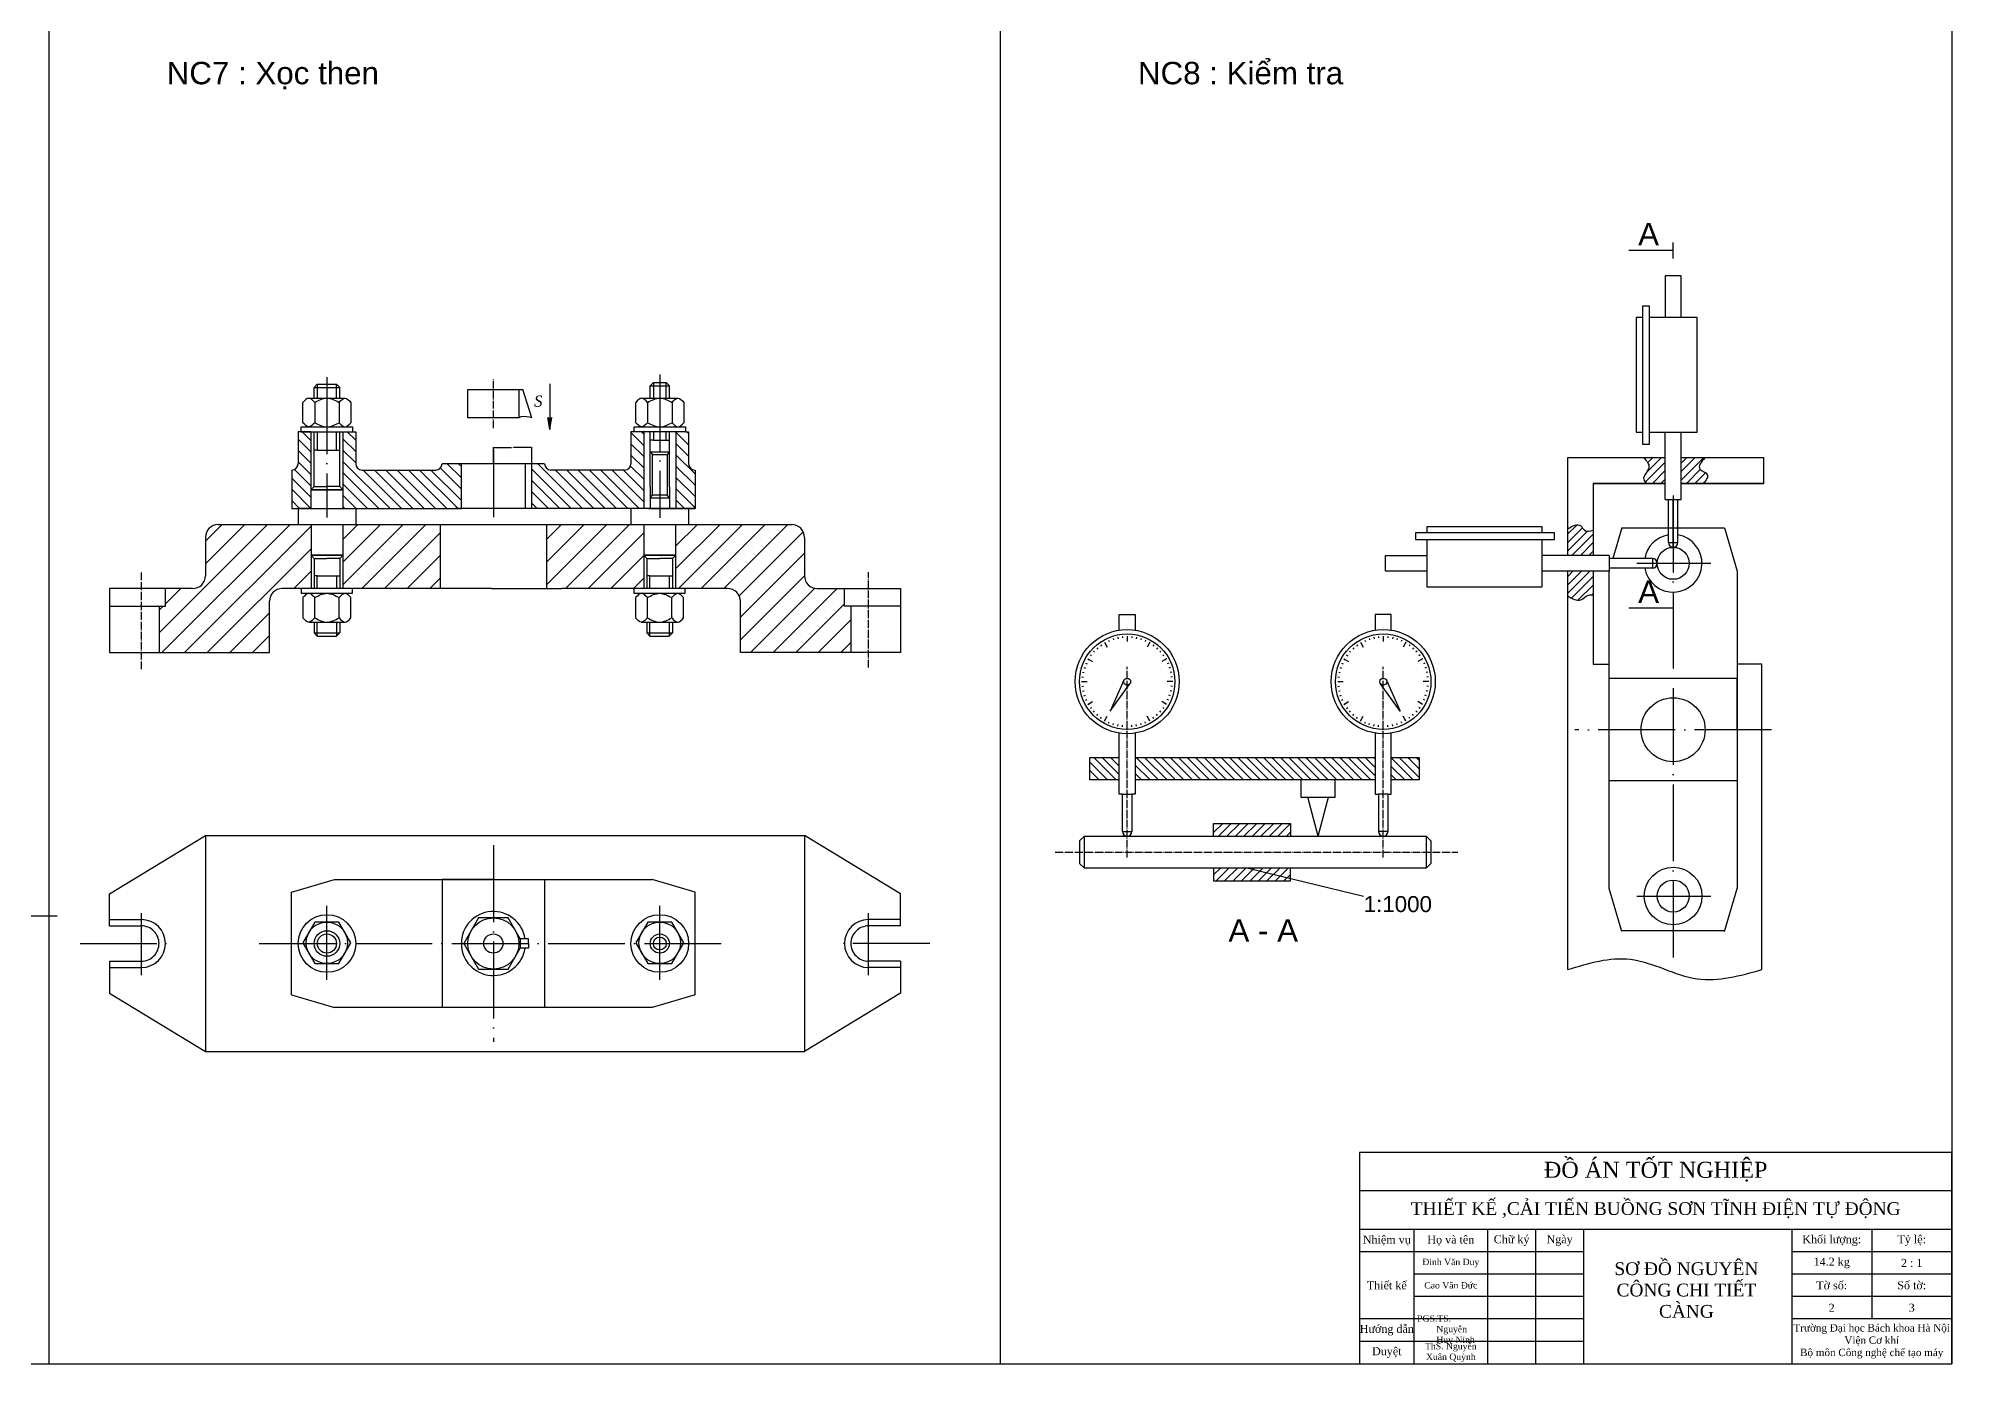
# Model space of a CAD drawing. Header units: inches. Extents: x 12 to 1202, y 8 to 849.
# Drawn here: x 604 to 1202, y 8 to 422 of the extents above; entities that cross this region are included whole.
import ezdxf

# ---------------------------------------------------------------- set-up
doc = ezdxf.new("R2010")
doc.units = ezdxf.units.IN
doc.header["$MEASUREMENT"] = 0
doc.linetypes.add('ACAD_ISO04W100', pattern=[30, 24, -3, 0, -3])
for name, color, linetype in [('duong tam', 1, 'ACAD_ISO04W100'), ('gach VL', 4, 'Continuous'), ('kich thuoc', 3, 'Continuous'), ('net manh', 5, 'Continuous')]:
    doc.layers.add(name, color=color, linetype=linetype)
doc.layers.add('net dam', color=7, linetype='Continuous', lineweight=30)
doc.styles.add('ISO', font='times.ttf', dxfattribs={"height": 3})
doc.styles.get("Standard").update_dxf_attribs({"font": 'arial.ttf'})
doc.dimstyles.get("Standard").update_dxf_attribs({"dimtxt": 0.18, "dimasz": 0.18, "dimexe": 0.18, "dimexo": 0.0625, "dimgap": 0.09, "dimtad": 0, "dimtih": 1, "dimtoh": 1, "dimdec": 4, "dimzin": 0, "dimdsep": 46, "dimtxsty": 'Standard', "dimcen": 0.09, "dimadec": 0, "dimazin": 0, "dimtfac": 1, "dimtdec": 4, "dimtofl": 0, "dimtmove": 0, "dimatfit": 3, "dimfxl": 1, "dimtolj": 1, "dimtzin": 0, "dimarcsym": 0})

# ---------------------------------------------------------------- blocks, each defined once
blk = doc.blocks.new('*D27')
at = {"layer": 'Defpoints', "color": 0, "ltscale": 0.1, "transparency": 16777216}
for p in [(758.62, 294.16), (746.62, 289.11), (758.62, 289.11)]:
    blk.add_point(p, dxfattribs=at)
at = {"layer": 'kich thuoc', "color": 0, "lineweight": -2, "ltscale": 0.1, "transparency": 16777216}
for p, q in [((746.62, 289.17), (746.62, 294.34)), ((746.8, 294.16), (752.31, 294.16)), ((758.44, 294.16), (752.93, 294.16)), ((758.62, 289.17), (758.62, 294.34))]:
    blk.add_line(p, q, dxfattribs=at)
at = {"layer": 'kich thuoc', "color": 0, "ltscale": 0.1, "transparency": 16777216}
for points in [[(746.8, 294.19), (746.8, 294.13), (746.62, 294.16)], [(758.44, 294.19), (758.44, 294.13), (758.62, 294.16)]]:
    blk.add_solid(points, dxfattribs=at)
at = {"layer": 'kich thuoc', "color": 0, "ltscale": 0.1, "transparency": 16777216, "insert": (752.62, 294.16), "char_height": 0.18, "attachment_point": 5}
blk.add_mtext('\\A1;6{\\H0.7x;\\S%%P0.1^ ;}', dxfattribs=at)
blk = doc.blocks.new('*U17')
at = {"layer": 'net dam', "ltscale": 0.1}
blk.add_line((0, 0.86), (0, -0.86), dxfattribs=at)
blk = doc.blocks.new('*U18')
at = {"layer": 'net dam', "color": 0, "linetype": 'ByBlock', "lineweight": -2, "transparency": 16777216}
blk.add_blockref('*U17', (2928.64, 6821.28), dxfattribs=at)
for p, rotation in [((2921.97, 6819.49), 29.99999999999999), ((2935.32, 6819.49), 329.9999999999999), ((2917.08, 6814.6), 59.99999999999999), ((2940.21, 6814.6), 300.0000000000001), ((2915.29, 6807.92), 90), ((2942, 6807.92), 270), ((2917.08, 6801.25), 120), ((2940.21, 6801.25), 240), ((2921.97, 6796.36), 150), ((2928.64, 6794.57), 180), ((2935.32, 6796.36), 209.9999999999999)]:
    blk.add_blockref('*U17', p, dxfattribs=dict(at, rotation=rotation))
blk = doc.blocks.new('*U19')
at = {"layer": 'net dam', "ltscale": 0.1}
blk.add_line((0, 0.25), (0, -0.25), dxfattribs=at)
blk = doc.blocks.new('*U20')
at = {"layer": 'net dam', "color": 0, "linetype": 'ByBlock', "lineweight": -2, "transparency": 16777216}
for p, rotation in [((2924.33, 6821.21), 17.99999999999997), ((2925.74, 6821.59), 11.99999999999999), ((2927.18, 6821.82), 5.999999999999965), ((2930.1, 6821.82), 354.0000000000001), ((2931.55, 6821.59), 348.0000000000001), ((2932.96, 6821.21), 342.0000000000001), ((2917.34, 6816.13), 54), ((2918.26, 6817.27), 48.00000000000002), ((2919.3, 6818.3), 42.00000000000001), ((2920.43, 6819.22), 35.99999999999999), ((2921.66, 6820.02), 30), ((2922.96, 6820.68), 24), ((2934.32, 6820.68), 336.0000000000001), ((2935.63, 6820.02), 330.0000000000001), ((2936.85, 6819.22), 324.0000000000001), ((2937.99, 6818.3), 318.0000000000001), ((2939.02, 6817.27), 312), ((2939.94, 6816.13), 306.0000000000001), ((2914.75, 6809.38), 84.00000000000003), ((2914.98, 6810.83), 78), ((2915.36, 6812.24), 72), ((2915.88, 6813.6), 66.00000000000001), ((2916.55, 6814.91), 60.00000000000001), ((2940.74, 6814.91), 300.0000000000001), ((2941.4, 6813.6), 294), ((2941.93, 6812.24), 288.0000000000001), ((2942.31, 6810.83), 282.0000000000001), ((2942.54, 6809.38), 275.9999999999999), ((2914.67, 6807.92), 90), ((2914.75, 6806.46), 96), ((2914.98, 6805.02), 102), ((2915.36, 6803.61), 108), ((2941.93, 6803.61), 252), ((2942.31, 6805.02), 258.0000000000001), ((2942.54, 6806.46), 264.0000000000001), ((2942.61, 6807.92), 270), ((2915.88, 6802.24), 114), ((2916.55, 6800.94), 120), ((2917.34, 6799.71), 126), ((2918.26, 6798.58), 132), ((2919.3, 6797.54), 138), ((2937.99, 6797.54), 222), ((2939.02, 6798.58), 228.0000000000001), ((2939.94, 6799.71), 234), ((2940.74, 6800.94), 240), ((2941.4, 6802.24), 246), ((2920.43, 6796.62), 144), ((2921.66, 6795.83), 150), ((2922.96, 6795.16), 156), ((2924.33, 6794.64), 162), ((2925.74, 6794.26), 168.0000000000001), ((2927.18, 6794.03), 174), ((2928.64, 6793.95), 180), ((2930.1, 6794.03), 186), ((2931.55, 6794.26), 192), ((2932.96, 6794.64), 198), ((2934.32, 6795.16), 204), ((2935.63, 6795.83), 210), ((2936.85, 6796.62), 216)]:
    blk.add_blockref('*U19', p, dxfattribs=dict(at, rotation=rotation))
blk.add_blockref('*U19', (2928.64, 6821.89), dxfattribs=at)
blk = doc.blocks.new('*U21')
at = {"layer": 'net dam', "ltscale": 0.1}
blk.add_line((0, 0.86), (0, -0.86), dxfattribs=at)
blk = doc.blocks.new('*U22')
at = {"layer": 'net dam', "color": 0, "linetype": 'ByBlock', "lineweight": -2, "transparency": 16777216}
blk.add_blockref('*U21', (2928.64, 6821.28), dxfattribs=at)
for p, rotation in [((2921.97, 6819.49), 29.99999999999999), ((2935.32, 6819.49), 329.9999999999999), ((2917.08, 6814.6), 59.99999999999999), ((2940.21, 6814.6), 300.0000000000001), ((2915.29, 6807.92), 90), ((2942, 6807.92), 270), ((2917.08, 6801.25), 120), ((2940.21, 6801.25), 240), ((2921.97, 6796.36), 150), ((2928.64, 6794.57), 180), ((2935.32, 6796.36), 209.9999999999999)]:
    blk.add_blockref('*U21', p, dxfattribs=dict(at, rotation=rotation))
blk = doc.blocks.new('*U23')
at = {"layer": 'net dam', "ltscale": 0.1}
blk.add_line((0, 0.25), (0, -0.25), dxfattribs=at)
blk = doc.blocks.new('*U24')
at = {"layer": 'net dam', "color": 0, "linetype": 'ByBlock', "lineweight": -2, "transparency": 16777216}
for p, rotation in [((2924.33, 6821.21), 17.99999999999997), ((2925.74, 6821.59), 11.99999999999999), ((2927.18, 6821.82), 5.999999999999965), ((2930.1, 6821.82), 354.0000000000001), ((2931.55, 6821.59), 348.0000000000001), ((2932.96, 6821.21), 342.0000000000001), ((2917.34, 6816.13), 54), ((2918.26, 6817.27), 48.00000000000002), ((2919.3, 6818.3), 42.00000000000001), ((2920.43, 6819.22), 35.99999999999999), ((2921.66, 6820.02), 30), ((2922.96, 6820.68), 24), ((2934.32, 6820.68), 336.0000000000001), ((2935.63, 6820.02), 330.0000000000001), ((2936.85, 6819.22), 324.0000000000001), ((2937.99, 6818.3), 318.0000000000001), ((2939.02, 6817.27), 312), ((2939.94, 6816.13), 306.0000000000001), ((2914.75, 6809.38), 84.00000000000003), ((2914.98, 6810.83), 78), ((2915.36, 6812.24), 72), ((2915.88, 6813.6), 66.00000000000001), ((2916.55, 6814.91), 60.00000000000001), ((2940.74, 6814.91), 300.0000000000001), ((2941.4, 6813.6), 294), ((2941.93, 6812.24), 288.0000000000001), ((2942.31, 6810.83), 282.0000000000001), ((2942.54, 6809.38), 275.9999999999999), ((2914.67, 6807.92), 90), ((2914.75, 6806.46), 96), ((2914.98, 6805.02), 102), ((2915.36, 6803.61), 108), ((2941.93, 6803.61), 252), ((2942.31, 6805.02), 258.0000000000001), ((2942.54, 6806.46), 264.0000000000001), ((2942.61, 6807.92), 270), ((2915.88, 6802.24), 114), ((2916.55, 6800.94), 120), ((2917.34, 6799.71), 126), ((2918.26, 6798.58), 132), ((2919.3, 6797.54), 138), ((2937.99, 6797.54), 222), ((2939.02, 6798.58), 228.0000000000001), ((2939.94, 6799.71), 234), ((2940.74, 6800.94), 240), ((2941.4, 6802.24), 246), ((2920.43, 6796.62), 144), ((2921.66, 6795.83), 150), ((2922.96, 6795.16), 156), ((2924.33, 6794.64), 162), ((2925.74, 6794.26), 168.0000000000001), ((2927.18, 6794.03), 174), ((2928.64, 6793.95), 180), ((2930.1, 6794.03), 186), ((2931.55, 6794.26), 192), ((2932.96, 6794.64), 198), ((2934.32, 6795.16), 204), ((2935.63, 6795.83), 210), ((2936.85, 6796.62), 216)]:
    blk.add_blockref('*U23', p, dxfattribs=dict(at, rotation=rotation))
blk.add_blockref('*U23', (2928.64, 6821.89), dxfattribs=at)

msp = doc.modelspace()

# ---------------------------------------------------------------- hatches: boundary and pattern name
at = {"layer": 'gach VL', "ltscale": 0.1}
h = msp.add_hatch(dxfattribs=at)
h.set_pattern_fill('ANSI31', color=256, scale=20, angle=90)
h.set_pattern_definition([(135, (-1984.0081, -6561.8417), (-1.76776695, -1.76776695), [])])
h.paths.add_polyline_path([(689.61906, 299.11065), (686.61906, 299.11065), (685.61906, 299.11065), (685.61906, 289.11065, -0.414213562), (683.61906, 287.11065), (683.61906, 275.11065), (689.61906, 275.11065)])
h.paths.add_polyline_path([(736.61906, 289.11065), (730.61906, 289.11065, -0.414213562), (728.61906, 287.11065), (723.55456, 287.11065), (705.61906, 287.11065, -0.414213562), (703.61906, 289.11065), (703.61906, 299.11065), (702.61906, 299.11065), (699.61906, 299.11065), (699.61906, 275.11065), (736.61906, 275.11065)])
h.paths.add_polyline_path([(793.61906, 299.11065), (790.61906, 299.11065), (789.61906, 299.11065), (789.61906, 289.11065, -0.414213562), (787.61906, 287.11065), (769.68357, 287.11065), (764.61906, 287.11065, -0.414213562), (762.61906, 289.11065), (758.61906, 289.11065), (758.61906, 275.11065), (769.68357, 275.11065), (793.61906, 275.11065)])
h.paths.add_polyline_path([(809.61906, 287.11065, -0.414213562), (807.61906, 289.11065), (807.61906, 299.11065), (806.61906, 299.11065), (803.61906, 299.11065), (803.61906, 275.11065), (809.61906, 275.11065)])
h = msp.add_hatch(dxfattribs=at)
h.set_pattern_fill('ANSI31', color=256, scale=15)
h.set_pattern_definition([(45, (-1984.0081, -6561.8417), (-1.3258252, 1.3258252), [])])
edge = h.paths.add_edge_path()
edge.add_spline(control_points=[(1090.21027, 268.3321), (1089.20103, 268.07952), (1087.51215, 267.65683), (1086.0592, 270.96193), (1083.7969, 269.65704), (1082.21027, 268.74187)], knot_values=[0, 0, 0, 0, 2.691388911, 4.503818885, 8.759794425, 8.759794425, 8.759794425, 8.759794425], degree=3, periodic=0)
edge.add_line((1082.21027, 268.74187), (1082.21027, 260.48666))
edge.add_line((1082.21027, 260.48666), (1090.21027, 260.48666))
edge.add_line((1090.21027, 260.48666), (1090.21027, 268.3321))
edge = h.paths.add_edge_path()
edge.add_line((1090.21027, 255.48666), (1082.21027, 255.48666))
edge.add_line((1082.21027, 255.48666), (1082.21027, 247.82763))
edge.add_spline(control_points=[(1082.21027, 247.82763), (1083.65323, 246.96913), (1086.08378, 245.52306), (1088.29849, 248.28446), (1089.75943, 248.12695), (1090.21027, 248.07835)], knot_values=[0, 0, 0, 0, 4.315540784, 7.269193875, 8.58751705, 8.58751705, 8.58751705, 8.58751705], degree=3, periodic=0)
edge.add_line((1090.21027, 248.07835), (1090.21027, 255.48666))
edge = h.paths.add_edge_path()
edge.add_line((1112.71027, 290.98666), (1106.10103, 290.98666))
edge.add_spline(control_points=[(1106.10103, 290.98666), (1106.93927, 290.0033), (1108.79367, 287.82785), (1105.14381, 284.94633), (1106.45999, 283.40206), (1106.81403, 282.98666)], knot_values=[0, 0, 0, 0, 3.356942365, 7.42646329, 8.923940445, 8.923940445, 8.923940445, 8.923940445], degree=3, periodic=0)
edge.add_line((1106.81403, 282.98666), (1112.71027, 282.98666))
edge.add_line((1112.71027, 282.98666), (1112.71027, 290.98666))
edge = h.paths.add_edge_path()
edge.add_spline(control_points=[(1124.72898, 282.98666), (1125.50805, 284.02216), (1127.0297, 286.04468), (1122.11229, 287.31851), (1124.00315, 289.65131), (1125.08552, 290.98666)], knot_values=[0, 0, 0, 0, 3.010240435, 5.879499133, 9.720784054, 9.720784054, 9.720784054, 9.720784054], degree=3, periodic=0)
edge.add_line((1125.08552, 290.98666), (1117.71027, 290.98666))
edge.add_line((1117.71027, 290.98666), (1117.71027, 282.98666))
edge.add_line((1117.71027, 282.98666), (1124.72898, 282.98666))
h = msp.add_hatch(dxfattribs=at)
h.set_pattern_fill('ANSI31', color=256, scale=40)
h.set_pattern_definition([(45, (-1984.008, -6561.8417), (-3.535534, 3.535534), [])])
edge = h.paths.add_edge_path()
edge.add_line((689.68369, 260.45498), (689.61906, 260.51961))
edge.add_line((689.61906, 260.51961), (689.68369, 260.51961))
edge.add_line((689.68369, 260.51961), (689.68369, 270.11065))
edge.add_line((689.68369, 270.11065), (681.28232, 270.11065))
edge.add_line((681.28232, 270.11065), (660.66698, 270.11065))
edge.add_arc((660.66698, 266.11065), 4, 90, 180)
edge.add_line((656.66698, 266.11065), (656.66698, 254.11065))
edge.add_arc((652.66698, 254.11065), 4, -90, 0, ccw=False)
edge.add_line((652.66698, 250.11065), (644.16698, 250.11065))
edge.add_line((644.16698, 250.11065), (644.16698, 244.61065))
edge.add_line((644.16698, 244.61065), (642.16698, 244.61065))
edge.add_line((642.16698, 244.61065), (642.16698, 230.11065))
edge.add_line((642.16698, 230.11065), (676.66698, 230.11065))
edge.add_line((676.66698, 230.11065), (676.66698, 246.11065))
edge.add_arc((680.66698, 246.11065), 4, 90, 180, ccw=False)
edge.add_line((680.66698, 250.11065), (681.28232, 250.11065))
edge.add_line((681.28232, 250.11065), (689.68369, 250.11065))
edge.add_line((689.68369, 250.11065), (689.68369, 260.45498))
h.paths.add_polyline_path([(730.00033, 270.11065), (699.61906, 270.11065), (699.61906, 250.11065), (730.00033, 250.11065)])
h.paths.add_polyline_path([(793.61906, 270.11065), (763.2378, 270.11065), (763.2378, 250.11065), (767.99997, 250.11065), (793.61906, 250.11065)])
edge = h.paths.add_edge_path()
edge.add_arc((839.81868, 266.11065), 4, 0, 90)
edge.add_line((839.81868, 270.11065), (814.1466, 270.11065))
edge.add_line((814.1466, 270.11065), (803.55444, 270.11065))
edge.add_line((803.55444, 270.11065), (803.55444, 260.51961))
edge.add_line((803.55444, 260.51961), (803.61906, 260.51961))
edge.add_line((803.61906, 260.51961), (803.55444, 260.45498))
edge.add_line((803.55444, 260.45498), (803.55444, 250.11065))
edge.add_line((803.55444, 250.11065), (814.1466, 250.11065))
edge.add_line((814.1466, 250.11065), (819.81868, 250.11065))
edge.add_arc((819.81868, 246.11065), 4, 0, 90, ccw=False)
edge.add_line((823.81868, 246.11065), (823.81868, 230.11065))
edge.add_line((823.81868, 230.11065), (858.31868, 230.11065))
edge.add_line((858.31868, 230.11065), (858.31868, 244.61065))
edge.add_line((858.31868, 244.61065), (856.31868, 244.61065))
edge.add_line((856.31868, 244.61065), (856.31868, 250.11065))
edge.add_line((856.31868, 250.11065), (847.81868, 250.11065))
edge.add_arc((847.81868, 254.11065), 4, 180, 270, ccw=False)
edge.add_line((843.81868, 254.11065), (843.81868, 266.11065))
h = msp.add_hatch(dxfattribs=at)
h.set_pattern_fill('ANSI31', color=256, scale=15, angle=90)
h.set_pattern_definition([(135, (-1984.0081, -6586.919), (-1.3258252, -1.3258252), [])])
h.paths.add_polyline_path([(1022.13464, 190.28718), (1022.13464, 197.28718), (947.13464, 197.28718), (947.13464, 190.28718)])
h.paths.add_polyline_path([(942.13464, 197.28718), (932.94029, 197.28718), (932.94029, 190.28718), (942.13464, 190.28718)])
h.paths.add_polyline_path([(1035.85347, 190.28718), (1035.85347, 197.28718), (1027.13464, 197.28718), (1027.13464, 190.28718)])
h = msp.add_hatch(dxfattribs=at)
h.set_pattern_fill('ANSI31', color=256, scale=15)
h.set_pattern_definition([(45, (-1984.0081, -6586.919), (-1.3258252, 1.3258252), [])])
h.paths.add_polyline_path([(995.64861, 172.70596), (995.64861, 176.70596), (971.64861, 176.70596), (971.64861, 172.70596)])
h.paths.add_polyline_path([(971.64861, 162.70596), (971.64861, 158.70596), (995.64861, 158.70596), (995.64861, 162.70596)])
at = {"layer": 'net dam'}
h = msp.add_hatch(color=256, dxfattribs=at)
h.paths.add_polyline_path([(764.22072, 302.87289), (764.849, 303.58838), (764.22072, 299.82265)])
h.paths.add_polyline_path([(764.22072, 299.82265), (763.59245, 303.58838), (764.22072, 302.87289)])

# ---------------------------------------------------------------- linework, layer by layer
at = {"layer": 'duong tam'}
for p, q in [((798.61906, 316.97665), (798.61906, 272.17708)), ((694.61906, 316.15343), (694.61906, 272.30507)), ((746.61906, 293.42436), (746.61906, 272.43307)), ((1115.21027, 279.17099), (1115.21027, 134.19137)), ((1103.86629, 257.98666), (1126.97294, 257.98666)), ((1145.90758, 205.98666), (1084.51296, 205.98666)), ((746.61906, 169.84642), (746.61906, 108.4518)), ((694.61906, 127.80513), (694.61906, 150.91178)), ((798.61906, 127.80513), (798.61906, 150.91178)), ((1103.86629, 153.98666), (1126.97294, 153.98666)), ((610.39147, 147.71285), (580.59565, 147.71285)), ((636.66698, 129.25662), (636.66698, 148.65498)), ((863.81868, 129.25662), (863.81868, 148.65498)), ((617.51117, 139.14911), (647.30699, 139.14911)), ((673.43473, 139.14911), (818.41436, 139.14911)), ((882.97449, 139.14911), (853.17867, 139.14911))]:
    msp.add_line(p, q, dxfattribs=at)
at = {"layer": 'duong tam', "ltscale": 0.1}
for p, q in [((746.61906, 300.22151), (746.61906, 315.48006)), ((636.66698, 224.86217), (636.66698, 255.21198)), ((863.81868, 225.42362), (863.81868, 255.25894)), ((944.63464, 166.07586), (944.63464, 225.64929)), ((1024.63464, 166.07586), (1024.63464, 225.64929)), ((922.18622, 167.70596), (1047.98981, 167.70596))]:
    msp.add_line(p, q, dxfattribs=at)
at = {"layer": 'kich thuoc', "ltscale": 0.1}
for p, q in [((982.42808, 162.70596), (1018.5063, 153.97825)), ((1202.24895, 7.7895), (1202.24895, 73.7895)), ((1017.24895, 7.7895), (1202.24895, 7.7895))]:
    msp.add_line(p, q, dxfattribs=at)
at = {"layer": 'kich thuoc'}
for p, q in [((1017.24895, 73.7895), (1017.24895, 7.7895)), ((1202.24895, 73.7895), (1017.24895, 73.7895)), ((1202.24895, 61.7895), (1017.24895, 61.7895)), ((1202.24895, 49.7895), (1017.24895, 49.7895)), ((1034.24895, 49.7895), (1034.24895, 7.7895)), ((1057.24895, 49.7895), (1057.24895, 7.7895)), ((1072.24895, 49.7895), (1072.24895, 7.7895)), ((1087.24895, 49.7895), (1087.24895, 7.7895)), ((1152.24895, 49.7895), (1152.24895, 7.7895)), ((1177.24895, 49.7895), (1177.24895, 21.7895)), ((1087.24895, 42.7895), (1017.24895, 42.7895)), ((1202.24895, 42.7895), (1152.24895, 42.7895)), ((1087.24895, 35.7895), (1034.24895, 35.7895)), ((1202.24895, 35.7895), (1152.24895, 35.7895)), ((1087.24895, 28.7895), (1034.24895, 28.7895)), ((1202.24895, 28.7895), (1152.24895, 28.7895)), ((1087.24895, 21.7895), (1017.24895, 21.7895)), ((1202.24895, 21.7895), (1152.24895, 21.7895)), ((1087.24895, 14.7895), (1017.24895, 14.7895))]:
    msp.add_line(p, q, dxfattribs=at)
at = {"layer": 'net dam'}
for p, q in [((607.74895, 848.7895), (607.74895, 7.7895)), ((904.99895, 848.7895), (904.99895, 7.7895)), ((1202.24895, 848.7895), (1202.24895, 7.7895)), ((764.22072, 314.13241), (764.22072, 299.82265)), ((687.11903, 301.94751), (687.11903, 308.27379)), ((688.95558, 309.61065), (700.28247, 309.61065)), ((690.79214, 308.27379), (690.79214, 301.94751)), ((698.44592, 308.27379), (698.44592, 301.94751)), ((702.11903, 308.27379), (702.11903, 301.94751)), ((791.119, 301.94751), (791.119, 308.27379)), ((792.95555, 309.61065), (804.28244, 309.61065)), ((794.79211, 308.27379), (794.79211, 301.94751)), ((802.44589, 308.27379), (802.44589, 301.94751)), ((806.119, 308.27379), (806.119, 301.94751)), ((685.61906, 299.11065), (685.61906, 289.11065)), ((686.61906, 299.11065), (685.61906, 299.11065)), ((686.61906, 299.11065), (702.61906, 299.11065)), ((689.61906, 299.11065), (689.61906, 275.11065)), ((699.61906, 299.11065), (699.61906, 275.11065)), ((702.61906, 299.11065), (703.61906, 299.11065)), ((703.61906, 299.11065), (703.61906, 289.11065)), ((764.22072, 299.82265), (763.59245, 303.58838)), ((763.59245, 303.58838), (764.22072, 302.87289)), ((764.849, 303.58838), (764.22072, 302.87289)), ((764.22072, 299.82265), (764.849, 303.58838)), ((789.61906, 299.11065), (789.61906, 289.11065)), ((790.61906, 299.11065), (789.61906, 299.11065)), ((806.61906, 299.11065), (790.61906, 299.11065)), ((793.61906, 299.11065), (793.61906, 275.11065)), ((803.61906, 299.11065), (803.61906, 275.11065)), ((806.61906, 299.11065), (807.61906, 299.11065)), ((807.61906, 299.11065), (807.61906, 289.11065)), ((683.61906, 287.11065), (683.61906, 275.11065)), ((705.61906, 287.11065), (723.55456, 287.11065)), ((723.55456, 287.11065), (728.61906, 287.11065)), ((762.61906, 289.11065), (730.61906, 289.11065)), ((736.61906, 275.11065), (736.61906, 289.11065)), ((756.61906, 275.11065), (756.61906, 289.11065)), ((758.61906, 275.11065), (758.61906, 289.11065)), ((769.68357, 287.11065), (764.61906, 287.11065)), ((787.61906, 287.11065), (769.68357, 287.11065)), ((809.61906, 287.11065), (809.61906, 275.11065)), ((690.61906, 281.97975), (689.61906, 280.97975)), ((689.61906, 280.97975), (699.61906, 280.97975)), ((699.61906, 280.97975), (689.61906, 280.97975)), ((690.61906, 281.97975), (694.61906, 281.97975)), ((698.61906, 281.97975), (694.61906, 281.97975)), ((698.61906, 281.97975), (699.61906, 280.97975)), ((795.61906, 281.87604), (795.61906, 275.11065)), ((801.61906, 281.87604), (801.61906, 275.11065)), ((683.61906, 275.11065), (736.61906, 275.11065)), ((689.61906, 275.11065), (685.61906, 275.11065)), ((685.61906, 275.11065), (685.61906, 270.11065)), ((703.61906, 275.11065), (703.61906, 270.11065)), ((758.61906, 275.11065), (734.61906, 275.11065)), ((769.68357, 275.11065), (758.61906, 275.11065)), ((809.61906, 275.11065), (769.68357, 275.11065)), ((789.61906, 275.11065), (789.61906, 270.11065)), ((795.05401, 275.11065), (809.61906, 275.11065)), ((807.61906, 275.11065), (807.61906, 270.11065)), ((660.66698, 270.11065), (681.28232, 270.11065)), ((681.28232, 270.11065), (814.1466, 270.11065)), ((689.68369, 270.11065), (689.68369, 250.11065)), ((699.61906, 270.11065), (699.61906, 250.11065)), ((730.00033, 270.11065), (730.00033, 250.11065)), ((763.2378, 270.11065), (763.2378, 250.11065)), ((793.61906, 270.11065), (793.61906, 250.11065)), ((803.55444, 270.11065), (803.55444, 250.11065)), ((814.1466, 270.11065), (839.81868, 270.11065)), ((1099.21027, 269.08118), (1096.36825, 259.48666)), ((1099.21027, 269.08118), (1115.21027, 269.08118)), ((1115.21027, 269.08118), (1131.21027, 269.08118)), ((1115.21027, 269.08118), (1131.21027, 269.08118)), ((1131.21027, 269.08118), (1135.21027, 255.57741)), ((656.66698, 266.11065), (656.66698, 254.11065)), ((843.81868, 266.11065), (843.81868, 254.11065)), ((689.61906, 260.51961), (699.61906, 260.51961)), ((699.61906, 260.51961), (689.61906, 260.51961)), ((689.61906, 260.51961), (699.61906, 260.51961)), ((690.61906, 259.51961), (689.61906, 260.51961)), ((690.61906, 259.51961), (694.61906, 259.51961)), ((698.61906, 259.51961), (694.61906, 259.51961)), ((698.61906, 259.51961), (699.61906, 260.51961)), ((803.61906, 260.51961), (793.61906, 260.51961)), ((793.61906, 260.51961), (803.61906, 260.51961)), ((803.61906, 260.51961), (793.61906, 260.51961)), ((794.61906, 259.51961), (793.61906, 260.51961)), ((794.61906, 259.51961), (798.61906, 259.51961)), ((802.61906, 259.51961), (798.61906, 259.51961)), ((802.61906, 259.51961), (803.61906, 260.51961)), ((1095.21027, 156.39591), (1095.21027, 255.57741)), ((1135.21027, 255.57741), (1135.21027, 156.39591)), ((652.66698, 250.11065), (626.66698, 250.11065)), ((626.66698, 250.11065), (626.66698, 230.11065)), ((644.16698, 244.61065), (644.16698, 250.11065)), ((676.66698, 230.11065), (676.66698, 246.11065)), ((681.28232, 250.11065), (680.66698, 250.11065)), ((745.99997, 250.11065), (681.28232, 250.11065)), ((687.11903, 247.27379), (687.11903, 240.94751)), ((690.79214, 240.94751), (690.79214, 247.27379)), ((698.44592, 240.94751), (698.44592, 247.27379)), ((702.11903, 240.94751), (702.11903, 247.27379)), ((745.99997, 250.11065), (767.99997, 250.11065)), ((814.1466, 250.11065), (767.99997, 250.11065)), ((791.0544, 247.27379), (791.0544, 240.94751)), ((794.72751, 240.94751), (794.72751, 247.27379)), ((802.38129, 240.94751), (802.38129, 247.27379)), ((806.0544, 240.94751), (806.0544, 247.27379)), ((819.81868, 250.11065), (814.1466, 250.11065)), ((823.81868, 230.11065), (823.81868, 246.11065)), ((847.81868, 250.11065), (873.81868, 250.11065)), ((856.31868, 244.61065), (856.31868, 250.11065)), ((873.81868, 250.11065), (873.81868, 230.11065)), ((626.66698, 244.61065), (636.66698, 244.61065)), ((636.66698, 244.61065), (644.16698, 244.61065)), ((642.16698, 244.61065), (642.16698, 230.11065)), ((688.95558, 239.61065), (700.28247, 239.61065)), ((792.89096, 239.61065), (804.21785, 239.61065)), ((863.81868, 244.61065), (856.31868, 244.61065)), ((858.31868, 244.61065), (858.31868, 230.11065)), ((873.81868, 244.61065), (863.81868, 244.61065)), ((626.66698, 230.11065), (676.66698, 230.11065)), ((873.81868, 230.11065), (823.81868, 230.11065)), ((1135.21027, 221.98666), (1095.21027, 221.98666)), ((1135.21027, 205.98666), (1135.21027, 221.98666)), ((1135.21027, 189.98666), (1095.21027, 189.98666)), ((683.52454, 155.14911), (697.02832, 159.14911)), ((697.02832, 159.14911), (796.20981, 159.14911)), ((746.61906, 159.14911), (730.61906, 159.14911)), ((730.61906, 159.14911), (730.61906, 119.14911)), ((762.61906, 159.14911), (762.61906, 119.14911)), ((809.71358, 155.14911), (796.20981, 159.14911)), ((1099.21027, 142.89214), (1095.21027, 156.39591)), ((1131.21027, 142.89214), (1135.21027, 156.39591)), ((683.52454, 139.14911), (683.52454, 155.14911)), ((683.52454, 139.14911), (683.52454, 155.14911)), ((809.52454, 155.20511), (809.52454, 123.09312)), ((626.67573, 146.64911), (636.67573, 146.64911)), ((626.67573, 144.64911), (636.67573, 144.64911)), ((873.80993, 146.64911), (863.80993, 146.64911)), ((873.80993, 144.64911), (863.80993, 144.64911)), ((683.52454, 123.14911), (683.52454, 139.14911)), ((1131.26627, 143.08118), (1099.15428, 143.08118)), ((626.67573, 133.64911), (636.67573, 133.64911)), ((626.67573, 131.64911), (636.67573, 131.64911)), ((873.80993, 133.64911), (863.80993, 133.64911)), ((873.80993, 131.64911), (863.80993, 131.64911)), ((683.52454, 123.14911), (697.02832, 119.14911)), ((809.71358, 123.14911), (796.20981, 119.14911)), ((796.20981, 119.14911), (697.02832, 119.14911)), ((310.49895, 7.7895), (1202.24895, 7.7895))]:
    msp.add_line(p, q, dxfattribs=at)
at = {"layer": 'net dam', "ltscale": 0.1}
for p, q in [((1115.21027, 353.2215), (1115.21027, 358.2215)), ((1117.71027, 347.90385), (1112.71027, 347.90385)), ((1112.71027, 347.90385), (1112.71027, 334.86895)), ((1117.71027, 334.86895), (1117.71027, 347.90385)), ((1105.71027, 334.86895), (1103.67957, 334.86895)), ((1103.67957, 334.86895), (1103.67957, 298.97621)), ((1105.71027, 295.09755), (1105.71027, 338.45451)), ((1105.71027, 338.45451), (1107.71027, 338.45451)), ((1107.71027, 338.45451), (1107.71027, 334.86895)), ((1122.71027, 334.86895), (1107.71027, 334.86895)), ((1107.71027, 334.86895), (1107.71027, 298.97621)), ((1122.71027, 298.97621), (1122.71027, 334.86895)), ((691.61897, 313.97062), (690.61897, 312.97062)), ((690.61906, 309.61065), (690.61906, 312.97062)), ((690.61906, 312.97062), (698.61906, 312.97062)), ((691.61897, 313.97062), (697.61906, 313.97062)), ((697.61906, 313.97062), (698.61906, 312.97062)), ((698.61906, 309.61065), (698.61906, 312.97062)), ((738.61906, 303.49473), (738.61906, 312.29513)), ((738.61906, 312.29513), (746.61906, 312.29513)), ((746.61906, 312.29513), (752.61906, 312.29513)), ((752.61906, 312.29513), (755.80538, 312.29513)), ((754.61906, 312.29513), (754.61906, 303.49473)), ((758.61906, 303.49473), (755.80538, 312.29513)), ((796.61906, 314.48036), (795.61906, 313.48036)), ((795.61906, 309.61065), (795.61906, 313.48036)), ((795.61906, 313.48036), (801.61906, 313.48036)), ((796.61906, 314.48036), (800.61906, 314.48036)), ((800.61906, 314.48036), (801.61906, 313.48036)), ((801.61906, 309.61065), (801.61906, 313.59301)), ((686.61906, 299.11065), (686.61906, 300.61065)), ((686.61906, 300.61065), (702.61906, 300.61065)), ((689.61906, 299.11065), (686.61906, 299.11065)), ((688.95557, 300.61065), (700.28249, 300.61065)), ((690.61906, 281.97975), (690.61906, 299.11065)), ((698.61906, 281.97975), (698.61906, 299.11065)), ((702.61906, 300.61065), (702.61906, 299.11065)), ((754.61906, 303.49473), (738.61906, 303.49473)), ((790.61906, 299.11065), (790.61906, 300.61065)), ((790.61906, 300.61065), (806.61906, 300.61065)), ((792.95554, 300.61065), (804.28246, 300.61065)), ((792.95557, 300.61065), (804.28249, 300.61065)), ((795.61906, 281.87604), (795.61906, 299.11065)), ((801.61906, 281.87604), (801.61906, 299.11065)), ((806.61906, 300.61065), (806.61906, 299.11065)), ((1103.67957, 298.97621), (1105.71027, 298.97621)), ((1107.71027, 298.97621), (1112.71027, 298.97621)), ((1107.71027, 298.97621), (1107.71027, 295.09755)), ((1112.71027, 277.98666), (1112.71027, 298.97621)), ((1112.71027, 298.97621), (1117.71027, 298.97621)), ((1117.71027, 277.98666), (1117.71027, 298.97621)), ((1117.71027, 298.97621), (1122.71027, 298.97621)), ((1107.71027, 295.09755), (1105.71027, 295.09755)), ((795.61906, 292.80047), (801.61906, 292.80047)), ((795.61906, 292.80047), (796.2872, 292.02268)), ((796.2872, 292.02268), (800.95093, 292.02268)), ((796.2872, 279.27114), (796.2872, 292.02268)), ((801.61906, 292.80047), (800.95093, 292.02268)), ((800.95093, 292.02268), (800.95093, 279.27114)), ((1090.21027, 290.98666), (1082.21027, 290.98666)), ((1082.21027, 290.98666), (1082.21027, 260.48666)), ((1112.71027, 290.98666), (1090.21027, 290.98666)), ((1143.55556, 290.98666), (1117.71027, 290.98666)), ((1143.55556, 282.98666), (1143.55556, 290.98666)), ((1112.71027, 282.98666), (1090.21027, 282.98666)), ((1090.21027, 282.98666), (1112.71027, 282.98666)), ((1090.21027, 282.98666), (1090.21027, 260.48666)), ((1143.55556, 282.98666), (1117.71027, 282.98666)), ((1117.71027, 282.98666), (1143.55556, 282.98666)), ((795.61906, 278.49334), (796.2872, 279.27114)), ((795.61906, 278.49334), (801.61906, 278.49334)), ((800.95093, 279.27114), (796.2872, 279.27114)), ((801.61906, 278.49334), (800.95093, 279.27114)), ((1112.71027, 277.98666), (1113.71027, 277.98666)), ((1113.71027, 264.48666), (1113.71027, 277.98666)), ((1113.71027, 277.98666), (1116.71027, 277.98666)), ((1115.21027, 262.98666), (1115.21027, 277.98666)), ((1116.71027, 264.48666), (1116.71027, 277.98666)), ((1116.71027, 277.98666), (1117.71027, 277.98666)), ((1038.32798, 267.48666), (1038.32798, 269.51736)), ((1038.32798, 269.51736), (1074.22073, 269.51736)), ((1074.22073, 269.51736), (1074.22073, 267.48666)), ((1078.09938, 267.48666), (1034.74243, 267.48666)), ((1034.74243, 267.48666), (1034.74243, 265.48666)), ((1034.74243, 265.48666), (1038.32798, 265.48666)), ((1038.32798, 250.48666), (1038.32798, 265.48666)), ((1038.32798, 265.48666), (1074.22073, 265.48666)), ((1074.22073, 265.48666), (1074.22073, 260.48666)), ((1074.22073, 265.48666), (1078.09938, 265.48666)), ((1078.09938, 265.48666), (1078.09938, 267.48666)), ((1113.71027, 264.48666), (1116.71027, 264.48666)), ((690.61906, 259.51961), (690.61906, 250.11065)), ((698.61906, 259.51961), (698.61906, 250.11065)), ((794.61906, 259.51961), (794.61906, 250.11065)), ((802.61906, 259.51961), (802.61906, 250.11065)), ((1025.29309, 255.48666), (1025.29309, 260.48666)), ((1025.29309, 260.48666), (1038.32798, 260.48666)), ((1090.21027, 260.48666), (1074.22073, 260.48666)), ((1074.22073, 260.48666), (1074.22073, 255.48666)), ((1095.21027, 260.48666), (1090.21027, 260.48666)), ((1095.21027, 260.48666), (1095.21027, 259.48666)), ((1108.71027, 259.48666), (1095.21027, 259.48666)), ((1095.21027, 259.48666), (1095.21027, 256.48666)), ((1108.71027, 259.48666), (1108.71027, 256.48666)), ((1038.32798, 255.48666), (1025.29309, 255.48666)), ((1095.21027, 255.48666), (1074.22073, 255.48666)), ((1074.22073, 255.48666), (1074.22073, 250.48666)), ((1082.21027, 255.48666), (1082.21027, 130.98666)), ((1090.21027, 255.48666), (1090.21027, 226.47341)), ((1108.71027, 256.48666), (1095.21027, 256.48666)), ((1095.21027, 256.48666), (1095.21027, 255.48666)), ((686.61906, 250.11065), (686.61906, 248.61065)), ((686.61906, 248.61065), (702.61906, 248.61065)), ((702.61906, 248.61065), (702.61906, 250.11065)), ((790.55444, 250.11065), (790.55444, 248.61065)), ((790.55444, 248.61065), (806.55444, 248.61065)), ((806.55444, 248.61065), (806.55444, 250.11065)), ((1074.22073, 250.48666), (1038.32798, 250.48666)), ((1115.21027, 246.45332), (1115.21027, 241.45332)), ((690.61906, 239.61065), (690.61906, 236.25068)), ((698.61906, 239.61065), (698.61906, 236.25068)), ((794.55444, 239.61065), (794.55444, 236.25068)), ((802.55444, 239.61065), (802.55444, 236.25068)), ((942.13464, 237.0848), (942.13464, 242.00391)), ((942.13464, 242.00391), (947.13464, 242.00391)), ((947.13464, 242.00391), (947.13464, 237.0848)), ((1027.13464, 242.00391), (1022.13464, 242.00391)), ((1022.13464, 242.00391), (1022.13464, 237.0848)), ((1027.13464, 237.0848), (1027.13464, 242.00391)), ((691.61897, 235.25068), (690.61897, 236.25068)), ((690.61906, 236.25068), (698.61906, 236.25068)), ((691.61897, 235.25068), (697.61906, 235.25068)), ((697.61906, 235.25068), (698.61906, 236.25068)), ((795.55434, 235.25068), (794.55434, 236.25068)), ((794.55444, 236.25068), (802.55444, 236.25068)), ((795.55434, 235.25068), (801.55444, 235.25068)), ((801.55444, 235.25068), (802.55444, 236.25068)), ((943.63817, 221.45014), (939.30419, 211.77135)), ((1025.6311, 221.45014), (1029.96508, 211.77135)), ((1090.21027, 226.47341), (1095.21027, 226.47341)), ((1142.96009, 226.47341), (1135.21027, 226.47341)), ((1142.96009, 130.98666), (1142.96009, 226.47341)), ((939.30419, 211.77135), (945.51929, 220.36408)), ((1029.96508, 211.77135), (1023.74998, 220.36408)), ((942.13464, 185.83923), (942.13464, 204.92308)), ((947.13464, 204.92308), (947.13464, 185.83923)), ((1022.13464, 204.92308), (1022.13464, 185.83923)), ((1027.13464, 185.83923), (1027.13464, 204.92308)), ((932.94029, 190.28718), (932.94029, 197.28718)), ((932.94029, 197.28718), (942.13464, 197.28718)), ((947.13464, 197.28718), (1022.13464, 197.28718)), ((1027.13464, 197.28718), (1035.85347, 197.28718)), ((1035.85347, 197.28718), (1035.85347, 190.28718)), ((942.13464, 190.28718), (932.94029, 190.28718)), ((943.13464, 185.83923), (942.13464, 185.83923)), ((943.13464, 174.20596), (943.13464, 185.83923)), ((943.13464, 185.83923), (946.13464, 185.83923)), ((946.13464, 185.83923), (946.13464, 174.20596)), ((947.13464, 185.83923), (946.13464, 185.83923)), ((1022.13464, 190.28718), (947.13464, 190.28718)), ((998.92328, 190.28718), (998.92328, 184.87455)), ((1009.61853, 184.87455), (1009.61853, 190.28718)), ((1022.13464, 185.83923), (1023.13464, 185.83923)), ((1026.13464, 185.83923), (1023.13464, 185.83923)), ((1023.13464, 185.83923), (1023.13464, 174.20596)), ((1026.13464, 174.20596), (1026.13464, 185.83923)), ((1026.13464, 185.83923), (1027.13464, 185.83923)), ((1035.85347, 190.28718), (1027.13464, 190.28718)), ((998.92328, 184.87455), (1009.61853, 184.87455)), ((1004.2709, 172.70596), (1001.03882, 184.87455)), ((1004.2709, 172.70596), (1007.50299, 184.87455)), ((943.13464, 174.20596), (946.13464, 174.20596)), ((971.64861, 172.70596), (971.64861, 176.70596)), ((971.64861, 176.70596), (995.64861, 176.70596)), ((995.64861, 176.70596), (995.64861, 172.70596)), ((1026.13464, 174.20596), (1023.13464, 174.20596)), ((626.67573, 154.64911), (656.66698, 172.90461)), ((656.66698, 172.90461), (843.81868, 172.90461)), ((656.66698, 172.90461), (656.66698, 105.39362)), ((873.80993, 154.64911), (843.81868, 172.90461)), ((843.81868, 172.90461), (843.81868, 105.39362)), ((929.75619, 171.20596), (931.25619, 172.70596)), ((929.75619, 171.20596), (929.75619, 164.20596)), ((931.25619, 162.70596), (931.25619, 172.70596)), ((931.25619, 172.70596), (958.01308, 172.70596)), ((944.63464, 172.70596), (943.13464, 172.70596)), ((958.01308, 172.70596), (1038.01308, 172.70596)), ((1038.01308, 172.70596), (1038.01308, 162.70596)), ((1039.51308, 171.20596), (1038.01308, 172.70596)), ((1039.51308, 171.20596), (1039.51308, 164.20596)), ((929.75619, 164.20596), (931.25619, 162.70596)), ((1038.01308, 162.70596), (931.25619, 162.70596)), ((971.64861, 162.70596), (971.64861, 158.70596)), ((995.64861, 158.70596), (995.64861, 162.70596)), ((1039.51308, 164.20596), (1038.01308, 162.70596)), ((971.64861, 158.70596), (995.64861, 158.70596)), ((626.67573, 146.64911), (626.67573, 154.64911)), ((873.80993, 146.64911), (873.80993, 154.64911)), ((626.67573, 144.64911), (626.67573, 146.64911)), ((873.80993, 144.64911), (873.80993, 146.64911)), ((756.50592, 140.64911), (754.99064, 140.64911)), ((754.99064, 140.64911), (754.99064, 137.64911)), ((756.50592, 137.64911), (754.99064, 137.64911)), ((757.61906, 140.64911), (756.50592, 140.64911)), ((757.61906, 137.64911), (756.50592, 137.64911)), ((757.61906, 139.14911), (757.61906, 140.64911)), ((757.61906, 139.14911), (757.61906, 137.64911)), ((626.67573, 133.64911), (626.67573, 131.64911)), ((626.67573, 131.64911), (626.67573, 123.64911)), ((873.80993, 133.64911), (873.80993, 131.64911)), ((873.80993, 131.64911), (873.80993, 123.64911)), ((626.67573, 123.64911), (656.66698, 105.39362)), ((873.80993, 123.64911), (843.81868, 105.39362)), ((656.66698, 105.39362), (843.81868, 105.39362))]:
    msp.add_line(p, q, dxfattribs=at)
at = {"layer": 'net dam'}
for points in [[(702.09292, 139.35846), (698.34292, 145.85365), (690.84292, 145.85365), (687.09292, 139.35846), (690.84292, 132.86327), (698.34292, 132.86327)], [(806.09292, 139.35846), (802.34292, 145.85365), (794.84292, 145.85365), (791.09292, 139.35846), (794.84292, 132.86327), (802.34292, 132.86327)]]:
    msp.add_lwpolyline(points, close=True, dxfattribs=at)
at = {"layer": 'net dam', "ltscale": 0.1}
msp.add_lwpolyline([(754.99064, 140.64911), (751.23787, 147.14911), (742.00026, 147.14911), (737.38146, 139.14911), (742.00026, 131.14911), (751.23787, 131.14911), (754.99064, 137.64911)], dxfattribs=at)
for centre, radius in [((1115.21027, 257.98666), 5), ((944.63464, 221.00394), 16.27403), ((944.63464, 221.00394), 14.91072), ((1024.63464, 221.00394), 16.27403), ((1024.63464, 221.00394), 14.91072), ((944.63464, 221.00394), 1.0918), ((1024.63464, 221.00394), 1.0918), ((1115.21027, 205.98666), 10), ((1115.21027, 153.98666), 5), ((746.61906, 139.14911), 8), ((694.61906, 139.14911), 4), ((694.61906, 139.14911), 3), ((746.61906, 139.14911), 3), ((798.61906, 139.14911), 3), ((798.61906, 139.14911), 2)]:
    msp.add_circle(centre, radius, dxfattribs=at)
at = {"layer": 'net dam'}
for centre, radius in [((1115.21027, 153.98666), 9), ((694.61906, 139.14911), 9), ((694.59292, 139.35846), 6.49519), ((798.61906, 139.14911), 9), ((798.59292, 139.35846), 6.49519)]:
    msp.add_circle(centre, radius, dxfattribs=at)
for centre, radius, start, end in [((683.61906, 289.11065), 2, 270, 0), ((705.61906, 289.11065), 2, 180, 270), ((728.61906, 289.11065), 2, 270, 0), ((764.61906, 289.11065), 2, 180, 270), ((787.61906, 289.11065), 2, 270, 0), ((809.61906, 289.11065), 2, 180, 270), ((660.66698, 266.11065), 4, 90, 180), ((839.81868, 266.11065), 4, 0, 90), ((1115.21027, 257.98666), 9, 99.59406823, 170.40593177), ((1115.21027, 257.98666), 9, 189.59406823, 80.40593177), ((652.66698, 254.11065), 4, 270, 0), ((847.81868, 254.11065), 4, 180, 270), ((680.66698, 246.11065), 4, 90, 180), ((819.81868, 246.11065), 4, 0, 90), ((636.66698, 139.14911), 5.50001, 0, 90.09116322), ((636.67573, 139.14911), 7.5, 0, 90), ((863.80993, 139.14911), 7.5, 90, 180), ((863.81868, 139.14911), 5.50001, 89.90883678, 180), ((636.66698, 139.14911), 5.50001, 269.90883678, 0), ((636.67573, 139.14911), 7.5, 270, 0), ((863.80993, 139.14911), 7.5, 180, 270), ((863.81868, 139.14911), 5.50001, 180, 270.09116322)]:
    msp.add_arc(centre, radius, start, end, dxfattribs=at)
at = {"layer": 'net dam', "ltscale": 0.1}
for centre, radius, start, end in [((1115.21027, 264.48666), 1.5, 180, 0), ((1108.71027, 257.98666), 1.5, 270, 90), ((944.63464, 174.20596), 1.5, 180, 0), ((1024.63464, 174.20596), 1.5, 180, 0), ((746.61906, 139.14911), 10, 8.62692656, 351.37307344)]:
    msp.add_arc(centre, radius, start, end, dxfattribs=at)
at = {"layer": 'net dam'}
for points in [[(690.79214, 308.27379), (688.95558, 309.61065), (687.11903, 308.27379)], [(690.79214, 308.27379), (694.61903, 309.61065), (698.44592, 308.27379)], [(698.44592, 308.27379), (700.28247, 309.61065), (702.11903, 308.27379)], [(794.79211, 308.27379), (792.95555, 309.61065), (791.119, 308.27379)], [(794.79211, 308.27379), (798.619, 309.61065), (802.44589, 308.27379)], [(802.44589, 308.27379), (804.28244, 309.61065), (806.119, 308.27379)], [(690.79214, 301.94751), (688.95558, 300.61065), (687.11903, 301.94751)], [(690.79214, 301.94751), (694.61903, 300.61065), (698.44592, 301.94751)], [(698.44592, 301.94751), (700.28247, 300.61065), (702.11903, 301.94751)], [(794.79211, 301.94751), (792.95555, 300.61065), (791.119, 301.94751)], [(794.79211, 301.94751), (798.619, 300.61065), (802.44589, 301.94751)], [(802.44589, 301.94751), (804.28244, 300.61065), (806.119, 301.94751)], [(690.79214, 247.27379), (688.95558, 248.61065), (687.11903, 247.27379)], [(690.79214, 247.27379), (694.61903, 248.61065), (698.44592, 247.27379)], [(698.44592, 247.27379), (700.28247, 248.61065), (702.11903, 247.27379)], [(794.72751, 247.27379), (792.89096, 248.61065), (791.0544, 247.27379)], [(794.72751, 247.27379), (798.5544, 248.61065), (802.38129, 247.27379)], [(802.38129, 247.27379), (804.21785, 248.61065), (806.0544, 247.27379)], [(690.79214, 240.94751), (688.95558, 239.61065), (687.11903, 240.94751)], [(690.79214, 240.94751), (694.61903, 239.61065), (698.44592, 240.94751)], [(698.44592, 240.94751), (700.28247, 239.61065), (702.11903, 240.94751)], [(794.72751, 240.94751), (792.89096, 239.61065), (791.0544, 240.94751)], [(794.72751, 240.94751), (798.5544, 239.61065), (802.38129, 240.94751)], [(802.38129, 240.94751), (804.21785, 239.61065), (806.0544, 240.94751)]]:
    msp.add_spline(points, degree=3, dxfattribs=at)
at = {"layer": 'net dam', "ltscale": 0.1}
msp.add_spline([(758.61906, 303.49473), (755.35017, 303.75417), (754.61906, 303.49473)], degree=3, dxfattribs=at)
at = {"layer": 'net manh', "ltscale": 0.1}
for p, q in [((691.61897, 313.97062), (691.61897, 309.61065)), ((697.61897, 309.61065), (697.61897, 313.97062)), ((796.61906, 314.48036), (796.61906, 309.61065)), ((800.61906, 309.61065), (800.61906, 314.48036)), ((691.61897, 299.11065), (691.61897, 293.34837)), ((697.61897, 293.34837), (697.61897, 299.11065)), ((796.61906, 299.11065), (796.61906, 296.49576)), ((800.61906, 296.49576), (800.61906, 299.11065)), ((691.61897, 293.34837), (690.61906, 293.34837)), ((691.61897, 293.34837), (697.61897, 293.34837)), ((697.61897, 293.34837), (698.61906, 293.34837)), ((796.61906, 296.49576), (795.61906, 296.49576)), ((796.61906, 296.49576), (800.61906, 296.49576)), ((800.61906, 296.49576), (801.61906, 296.49576)), ((691.61897, 254.08193), (690.61906, 254.08193)), ((691.61897, 250.11065), (691.61897, 254.08193)), ((691.61897, 254.08193), (697.61897, 254.08193)), ((697.61897, 254.08193), (697.61897, 250.11065)), ((697.61897, 254.08193), (698.61906, 254.08193)), ((795.55434, 254.08193), (794.55444, 254.08193)), ((795.55434, 250.11065), (795.55434, 254.08193)), ((795.55434, 254.08193), (801.55434, 254.08193)), ((801.55434, 254.08193), (801.55434, 250.11065)), ((801.55434, 254.08193), (802.55444, 254.08193)), ((691.61897, 235.25068), (691.61897, 239.61065)), ((697.61897, 239.61065), (697.61897, 235.25068)), ((795.55434, 235.25068), (795.55434, 239.61065)), ((801.55434, 239.61065), (801.55434, 235.25068))]:
    msp.add_line(p, q, dxfattribs=at)
for points in [[(1106.10103, 290.98666), (1107.61622, 287.99112), (1106.01189, 284.25118), (1106.81403, 282.98666)], [(1125.08552, 290.98666), (1123.5703, 287.45685), (1125.88767, 285.76497), (1124.72898, 282.98666)], [(1082.21027, 268.74187), (1086.35248, 269.71934), (1087.51889, 268.3321), (1090.21027, 268.3321)], [(1082.21027, 247.82763), (1086.34324, 246.58565), (1088.89195, 248.07835), (1090.21027, 248.07835)], [(1082.21027, 130.98666), (1101.86584, 134.22953), (1122.74661, 128.11862), (1142.96009, 130.98666)]]:
    msp.add_spline(points, degree=3, dxfattribs=at)

# ---------------------------------------------------------------- block references
at = {"layer": 'net dam'}
for name in ['*U18', '*U20']:
    msp.add_blockref(name, (-1984.00815, -6586.91893), dxfattribs=at)
at = {"layer": 'net dam', "xscale": -1}
for name in ['*U22', '*U24']:
    msp.add_blockref(name, (3953.27742, -6586.91893), dxfattribs=at)

# ---------------------------------------------------------------- texts
at = {"layer": 'gach VL', "ltscale": 0.1, "insert": (976.29004, 146.75036), "char_height": 7, "attachment_point": 1}
msp.add_mtext_dynamic_manual_height_columns('A - A', width=53.1512067, gutter_width=1, heights=[0], dxfattribs=at)
at = {"layer": 'kich thuoc', "char_height": 7, "attachment_point": 1}
for s, insert in [('NC7 : Xọc then', (644.57084, 414.73572)), ('NC8 : Kiểm tra', (948.00725, 414.73572))]:
    msp.add_mtext_dynamic_manual_height_columns(s, width=129.2057872, gutter_width=1, heights=[0], dxfattribs=dict(at, insert=insert))
at = {"layer": 'kich thuoc', "ltscale": 0.1, "insert": (1018.5063, 153.97825), "char_height": 5, "attachment_point": 1}
msp.add_mtext_dynamic_manual_height_columns('1:1000', width=10.4743338, gutter_width=1, heights=[0], dxfattribs=at)
at = {"layer": 'kich thuoc', "attachment_point": 5, "style": 'ISO'}
for s, insert, char_height, width in [('ĐỒ ÁN TỐT NGHIỆP', (1109.74895, 67.7895), 5, 185), ('THIẾT KẾ ,CẢI TIẾN BUỒNG SƠN TĨNH ĐIỆN TỰ ĐỘNG', (1109.74895, 55.7895), 4, 241.1145839), ('Nhiệm vụ', (1025.74895, 46.2895), 2.5, 17), ('Họ và tên', (1045.74895, 46.2895), 2.5, 23), ('Chữ ký', (1064.74895, 46.2895), 2.5, 15), ('Ngày', (1079.74895, 46.2895), 2.5, 15), ('Khối lượng:', (1164.74895, 46.2895), 2.5, 25), ('Tỷ lệ:', (1189.74895, 46.2895), 2.5, 25), ('Đinh Văn Duy', (1045.74895, 39.2895), 2, 23), ('{\\H0.8x;SƠ ĐỒ NGUYÊN CÔNG CHI TIẾT CÀNG}', (1119.35309, 30.80824), 5, 59.1269122), ('14.2 kg', (1164.74895, 39.2895), 2.5, 25), ('2 : 1', (1189.74895, 39.2895), 2.5, 25), ('Thiết kế', (1025.74895, 32.2895), 2.5, 17), ('Cao Văn Đức', (1045.74895, 32.2895), 2, 23), ('Tờ số:', (1164.74895, 32.2895), 2.5, 25), ('Số tờ:', (1189.74895, 32.2895), 2.5, 25), ('2', (1164.74895, 25.2895), 2.5, 25), ('3', (1189.74895, 25.2895), 2.5, 25), ('Hướng dẫn', (1025.74895, 18.2895), 2.5, 17), ('\\pxi-3,l4,ql,t1;PGS.TS. Nguyễn Huy Ninh', (1044.50263, 18.2895), 2, 22.530233), ('Trường Đại học Bách khoa Hà Nội\\PViện Cơ khí\\PBộ môn Công nghệ chế tạo máy', (1177.24895, 14.7895), 2.3, 50), ('Duyệt', (1025.74895, 11.2895), 2.5, 17), ('ThS. Nguyễn Xuân Quỳnh', (1045.74895, 11.2895), 2, 23)]:
    msp.add_mtext(s, dxfattribs=dict(at, insert=insert, char_height=char_height, width=width))
at = {"layer": 'net dam', "ltscale": 0.1, "char_height": 7, "attachment_point": 1}
for insert in [(1104.28347, 364.40241), (1104.28347, 252.63423)]:
    msp.add_mtext_dynamic_manual_height_columns('A', width=12.7159984, gutter_width=1, heights=[0], dxfattribs=dict(at, insert=insert))
at = {"layer": 'net dam', "insert": (759.32632, 310.43349), "char_height": 3.5, "width": 16.9634, "attachment_point": 1}
msp.add_mtext('{\\f.VnTime|b0|i1|c0|p34;S}', dxfattribs=at)

# ---------------------------------------------------------------- dimensions: what is measured, and where the dimension line sits
at = {"layer": 'kich thuoc', "ltscale": 0.1}
dim = msp.add_linear_dim(base=(758.61906, 294.1633), p1=(746.61906, 289.11065), p2=(758.61906, 289.11065), text='6{\\H0.7x;\\S%%P0.1^ ;}', dimstyle='Standard', dxfattribs=at)
dim.commit()
dim.dimension.update_dxf_attribs({"geometry": '*D27', "text_midpoint": (752.61906, 294.1633)})

# ---------------------------------------------------------------- leaders
at = {"layer": 'net dam', "ltscale": 0.1}
for points in [[(1115.21027, 355.7215), (1101.41299, 355.7215)], [(1115.21027, 243.95332), (1101.41299, 243.95332)]]:
    msp.add_leader(points, dimstyle='Standard', override={"dimgap": 0.09, "dimtad": 0}, dxfattribs=at)

doc.saveas('drawing.dxf')
